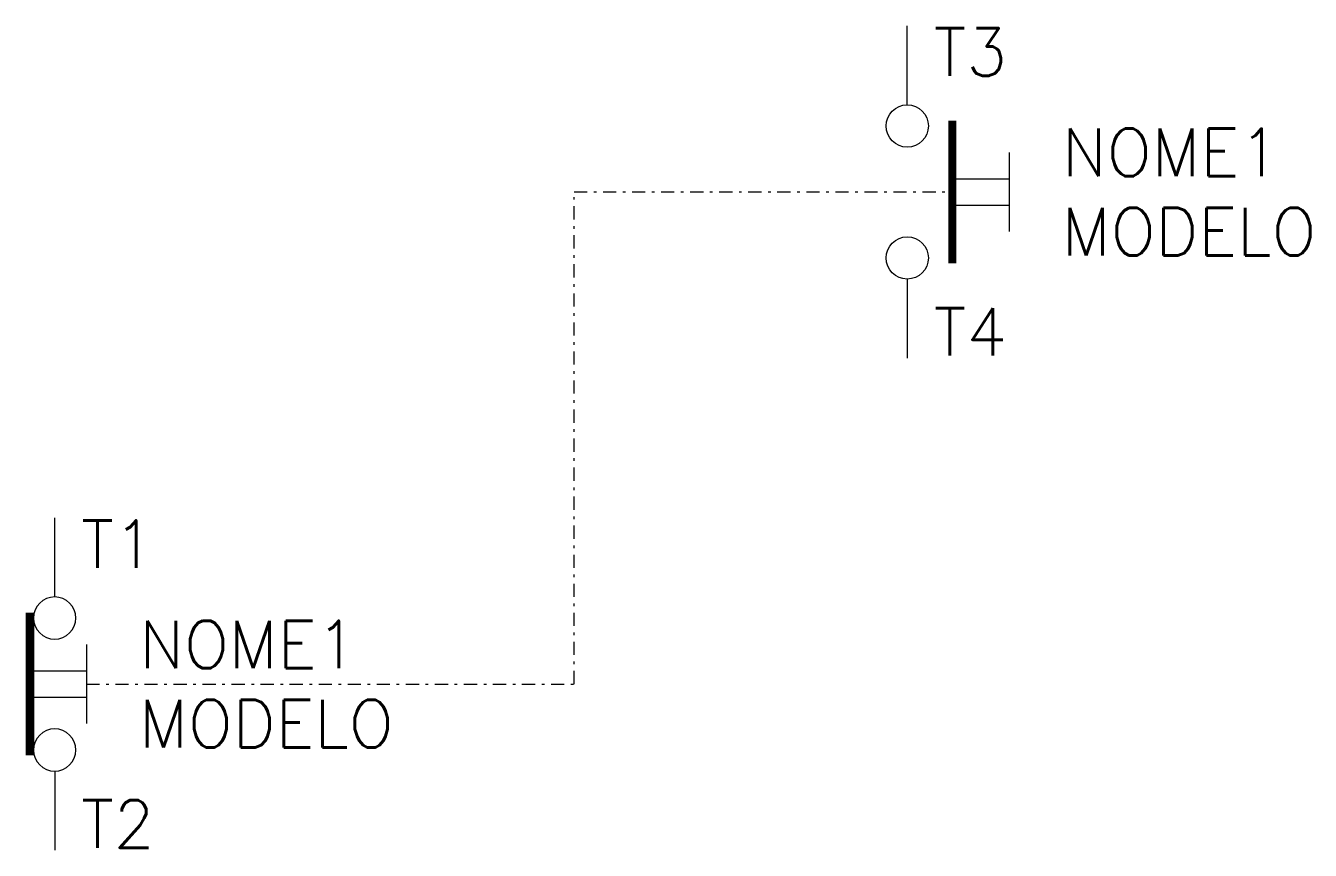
# Model space of a CAD drawing. Header units: millimetres. Extents: x -33.4 to 15.3, y -31.2 to 0.
import ezdxf
from ezdxf.enums import TextEntityAlignment as Align

# ---------------------------------------------------------------- set-up
doc = ezdxf.new("R2010")
doc.units = ezdxf.units.MM
doc.linetypes.add('DASHDOT', pattern=[1, 0.5, -0.25, 0, -0.25])
doc.styles.add('Romans', font='romans.shx')

# ---------------------------------------------------------------- blocks, each defined once
blk = doc.blocks.new('CON3')
blk.add_circle((0, 0), 1)

msp = doc.modelspace()

# ---------------------------------------------------------------- linework, layer by layer
at = {"color": 7}
for p, q in [((0, -3), (0, 0)), ((0, -9.6), (0, -12.6))]:
    msp.add_line(p, q, dxfattribs=at)
for p, q in [((-32.292, -21.64), (-32.292, -18.64)), ((-33.092, -22.44), (-33.092, -27.44)), ((-32.292, -28.24), (-32.292, -31.24))]:
    msp.add_line(p, q)
at = {"color": 7, "const_width": 0.3}
msp.add_lwpolyline([(1.71, -3.6), (1.71, -9)], dxfattribs=at)
at = {"color": 7}
for points in [[(3.858, -4.8), (3.858, -7.8)], [(1.858, -5.8), (3.858, -5.8)], [(1.858, -6.8), (3.858, -6.8)]]:
    msp.add_lwpolyline(points, dxfattribs=at)
at = {"linetype": 'DASHDOT'}
msp.add_lwpolyline([(-31.092, -24.94), (-12.622, -24.94), (-12.622, -6.3), (1.71, -6.3)], dxfattribs=at)
at = {"const_width": 0.3}
msp.add_lwpolyline([(-33.24, -22.24), (-33.24, -27.64)], dxfattribs=at)
for points in [[(-31.092, -23.44), (-31.092, -26.44)], [(-33.092, -24.44), (-31.092, -24.44)], [(-33.092, -25.44), (-31.092, -25.44)]]:
    msp.add_lwpolyline(points)
for centre in [(0, -3.8), (0, -8.8)]:
    msp.add_circle(centre, 0.8)

# ---------------------------------------------------------------- block references
at = {"xscale": -0.8, "yscale": 0.8, "zscale": 0.8}
msp.add_blockref('CON3', (-32.292, -22.44), dxfattribs=at)
at = {"xscale": -0.8, "yscale": 0.8, "zscale": 0.8, "rotation": 180}
msp.add_blockref('CON3', (-32.292, -27.44), dxfattribs=at)

# ---------------------------------------------------------------- texts
at = {"color": 7, "style": 'Romans', "flags": 4}
for tag, text, p in [('T3', 'T3', (1, -1)), ('NOME1', 'NOME1', (5.86, -4.801)), ('MODELO', 'MODELO', (5.855, -7.801)), ('T4', 'T4', (1, -11.6)), ('T1', 'T1', (-31.29, -19.64)), ('NOME1', 'NOME1', (-29.09, -23.441)), ('MODELO', 'MODELO', (-29.095, -26.441)), ('T2', 'T2', (-31.29, -30.24))]:
    msp.add_attdef(tag, text=text, height=1.8, dxfattribs=at).set_placement(p, align=Align.MIDDLE_LEFT)

doc.saveas('drawing.dxf')
